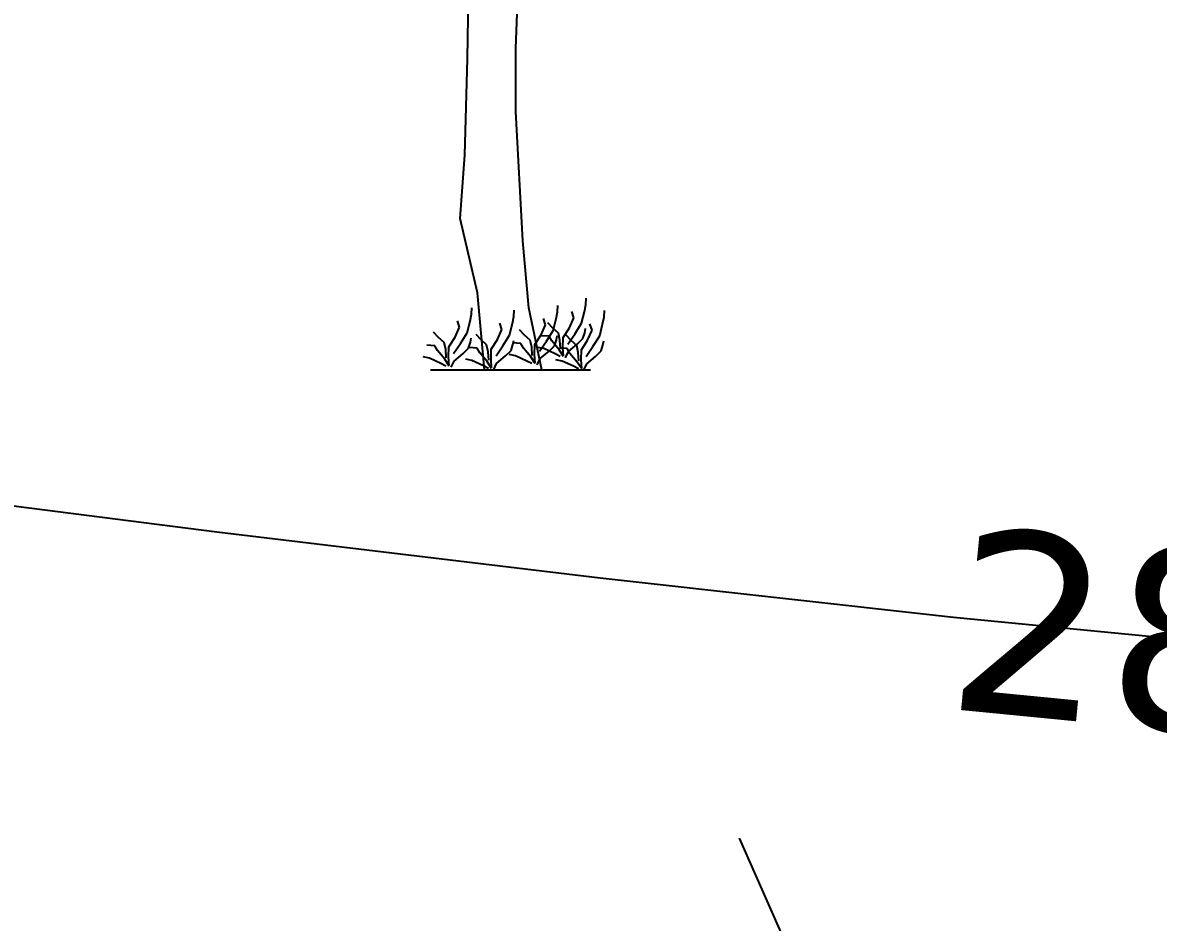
# Model space of a CAD drawing. Header units: millimetres. Extents: x 524954 to 526204, y 9523489 to 9524010.
# Drawn here: x 525806.42 to 525815.69, y 9523724.52 to 9523731.87 of the extents above; entities that cross this region are included whole.
import ezdxf
from ezdxf.enums import TextEntityAlignment as Align

# ---------------------------------------------------------------- set-up
doc = ezdxf.new("R2010")
doc.units = ezdxf.units.MM
doc.linetypes.add('ACAD_ISO12W100', pattern=[21, 12, -3, 0, -3, 0, -3])
for name, color, linetype in [('Arbre', 34, 'ACAD_ISO12W100'), ('CN_10_00', 1, 'Continuous'), ('Cotation Courbes de niveau', 7, 'Continuous'), ('Route - Route de la corniche de Brazzaville - Textes - Arcs', 1, 'Continuous')]:
    doc.layers.add(name, color=color, linetype=linetype)
doc.styles.add('Verdana 1.0', font='verdana.ttf', dxfattribs={"width": 0.99, "height": 1})

# ---------------------------------------------------------------- blocks, each defined once
blk = doc.blocks.new('v088')
at = {"linetype": 'Continuous'}
for p, q in [((0.0445, 2.6247), (0.064, 3.1786)), ((-0.3518, 2.5418), (-0.3436, 3.0457)), ((0.0429, 2.1085), (0.0445, 2.6247)), ((-0.3726, 1.7516), (-0.3518, 2.5418)), ((0.1022, 1.0525), (0.0429, 2.1085)), ((-0.4115, 1.2346), (-0.3726, 1.7516)), ((-0.2683, 0.6281), (-0.4115, 1.2346)), ((0.151, 0.5063), (0.1022, 1.0525)), ((-0.2127, 0), (-0.2683, 0.6281)), ((0.2565, 0), (0.151, 0.5063)), ((-0.6539, 0), (0.6539, 0))]:
    blk.add_line(p, q, dxfattribs=at)
at = {"color": 3, "linetype": 'Continuous'}
for p, q in [((0.6155, 0.5313), (0.6179, 0.5842)), ((-0.3173, 0.4544), (-0.3149, 0.5073)), ((0.0288, 0.4351), (0.0313, 0.488)), ((0.3726, 0.4159), (0.3847, 0.4736)), ((0.3847, 0.4736), (0.3871, 0.5265)), ((0.5169, 0.4255), (0.5001, 0.476)), ((0.5794, 0.3798), (0.6034, 0.4736)), ((0.6034, 0.4736), (0.6155, 0.5313)), ((0.7645, 0.4303), (0.7669, 0.4832)), ((-0.4159, 0.3486), (-0.4327, 0.3991)), ((-0.3534, 0.3029), (-0.3294, 0.3967)), ((-0.3294, 0.3967), (-0.3173, 0.4544)), ((-0.0697, 0.3294), (-0.0865, 0.3798)), ((-0.0072, 0.2837), (0.0168, 0.3774)), ((0.0168, 0.3774), (0.0288, 0.4351)), ((0.2861, 0.3678), (0.2693, 0.4183)), ((0.3462, 0.3414), (0.3053, 0.3847)), ((0.3486, 0.3221), (0.3726, 0.4159)), ((0.4808, 0.3438), (0.5169, 0.4255)), ((0.5241, 0.2909), (0.5794, 0.3798)), ((0.6659, 0.3246), (0.6491, 0.375)), ((0.7285, 0.2789), (0.7525, 0.3726)), ((0.7525, 0.3726), (0.7645, 0.4303)), ((-0.5866, 0.2645), (-0.6275, 0.3077)), ((-0.452, 0.2669), (-0.4159, 0.3486)), ((-0.4087, 0.214), (-0.3534, 0.3029)), ((-0.2404, 0.2452), (-0.2813, 0.2885)), ((-0.1058, 0.2476), (-0.0697, 0.3294)), ((-0.0625, 0.1947), (-0.0072, 0.2837)), ((0.1154, 0.2837), (0.0745, 0.327)), ((0.1611, 0.2428), (0.1154, 0.2837)), ((0.1995, 0.2068), (0.25, 0.2861)), ((0.25, 0.2861), (0.2861, 0.3678)), ((0.3149, 0.2741), (0.25, 0.2789)), ((0.2933, 0.2332), (0.3486, 0.3221)), ((0.3919, 0.3005), (0.3462, 0.3414)), ((0.375, 0.2452), (0.3823, 0.2789)), ((0.4039, 0.2428), (0.3919, 0.3005)), ((0.4303, 0.2645), (0.4808, 0.3438)), ((0.4953, 0.2404), (0.4544, 0.2837)), ((0.4688, 0.2092), (0.5241, 0.2909)), ((0.5914, 0.2548), (0.6058, 0.3029)), ((0.6058, 0.3029), (0.6131, 0.3366)), ((0.6299, 0.2428), (0.6659, 0.3246)), ((0.6732, 0.1899), (0.7285, 0.2789)), ((-0.6179, 0.1971), (-0.6828, 0.2019)), ((-0.5962, 0.1587), (-0.6179, 0.1971)), ((-0.5409, 0.2236), (-0.5866, 0.2645)), ((-0.5289, 0.1659), (-0.5409, 0.2236)), ((-0.5049, 0.1058), (-0.5025, 0.1875)), ((-0.5025, 0.1875), (-0.452, 0.2669)), ((-0.464, 0.1322), (-0.4087, 0.214)), ((-0.3414, 0.1779), (-0.327, 0.226)), ((-0.327, 0.226), (-0.3197, 0.2596)), ((-0.1947, 0.2043), (-0.2404, 0.2452)), ((-0.1827, 0.1467), (-0.1947, 0.2043)), ((-0.1563, 0.1683), (-0.1058, 0.2476)), ((-0.1178, 0.113), (-0.0625, 0.1947)), ((0.0048, 0.1587), (0.0192, 0.2068)), ((0.0192, 0.2068), (0.0264, 0.2404)), ((0.0841, 0.2164), (0.0192, 0.2212)), ((0.1058, 0.1779), (0.0841, 0.2164)), ((0.1731, 0.1851), (0.1611, 0.2428)), ((0.1971, 0.125), (0.1995, 0.2068)), ((0.238, 0.1515), (0.2933, 0.2332)), ((0.3366, 0.2356), (0.3149, 0.2741)), ((0.3149, 0.1515), (0.3606, 0.1971)), ((0.3967, 0.1635), (0.3366, 0.2356)), ((0.3606, 0.1971), (0.375, 0.2452)), ((0.4087, 0.1755), (0.4039, 0.2428)), ((0.4279, 0.1827), (0.4303, 0.2645)), ((0.4736, 0.1491), (0.5457, 0.2092)), ((0.5409, 0.1995), (0.4953, 0.2404)), ((0.5529, 0.1418), (0.5409, 0.1995)), ((0.5457, 0.2092), (0.5914, 0.2548)), ((0.5794, 0.1635), (0.6299, 0.2428)), ((0.6179, 0.1082), (0.6732, 0.1899)), ((0.7405, 0.1539), (0.7549, 0.2019)), ((0.7549, 0.2019), (0.7621, 0.2356)), ((-0.6611, 0.0962), (-0.7116, 0.1058)), ((-0.5674, 0.0529), (-0.6611, 0.0962)), ((-0.5361, 0.0865), (-0.5962, 0.1587)), ((-0.5241, 0.0986), (-0.5289, 0.1659)), ((-0.5001, 0.0361), (-0.5049, 0.1058)), ((-0.4592, 0.0721), (-0.3871, 0.1322)), ((-0.3871, 0.1322), (-0.3414, 0.1779)), ((-0.2717, 0.1779), (-0.3366, 0.1827)), ((-0.25, 0.1394), (-0.2717, 0.1779)), ((-0.1899, 0.0673), (-0.25, 0.1394)), ((-0.1779, 0.0793), (-0.1827, 0.1467)), ((-0.1587, 0.0865), (-0.1563, 0.1683)), ((-0.113, 0.0529), (-0.0409, 0.113)), ((-0.0409, 0.113), (0.0048, 0.1587)), ((0.0409, 0.1154), (-0.0096, 0.125)), ((0.1346, 0.0721), (0.0409, 0.1154)), ((0.1659, 0.1058), (0.1058, 0.1779)), ((0.2019, 0.0505), (0.1659, 0.1058)), ((0.1779, 0.1178), (0.1731, 0.1851)), ((0.2019, 0.0553), (0.1971, 0.125)), ((0.2717, 0.1731), (0.2212, 0.1827)), ((0.2428, 0.0914), (0.3149, 0.1515)), ((0.3654, 0.1298), (0.2717, 0.1731)), ((0.4063, 0.1082), (0.3654, 0.1298)), ((0.4327, 0.1082), (0.3967, 0.1635)), ((0.464, 0.1731), (0.3991, 0.1779)), ((0.4327, 0.113), (0.4279, 0.1827)), ((0.4496, 0.0986), (0.4736, 0.1491)), ((0.4856, 0.1346), (0.464, 0.1731)), ((0.5457, 0.0625), (0.4856, 0.1346)), ((0.5578, 0.0745), (0.5529, 0.1418)), ((0.577, 0.0817), (0.5794, 0.1635)), ((0.6227, 0.0481), (0.6948, 0.1082)), ((0.6948, 0.1082), (0.7405, 0.1539)), ((-0.5265, 0.0313), (-0.5674, 0.0529)), ((-0.5001, 0.0313), (-0.5361, 0.0865)), ((-0.4832, 0.0216), (-0.4592, 0.0721)), ((-0.3149, 0.0769), (-0.3654, 0.0865)), ((-0.2212, 0.0337), (-0.3149, 0.0769)), ((-0.1803, 0.012), (-0.2212, 0.0337)), ((-0.1539, 0.012), (-0.1899, 0.0673)), ((-0.1539, 0.0168), (-0.1587, 0.0865)), ((-0.137, 0.0024), (-0.113, 0.0529)), ((0.1755, 0.0505), (0.1346, 0.0721)), ((0.2188, 0.0409), (0.2428, 0.0914)), ((0.4207, 0.0721), (0.3702, 0.0817)), ((0.5145, 0.0288), (0.4207, 0.0721)), ((0.5554, 0.0072), (0.5145, 0.0288)), ((0.5818, 0.0072), (0.5457, 0.0625)), ((0.5818, 0.012), (0.577, 0.0817)), ((0.5986, -0.0024), (0.6227, 0.0481))]:
    blk.add_line(p, q, dxfattribs=at)

msp = doc.modelspace()

# ---------------------------------------------------------------- linework, layer by layer
at = {"layer": 'CN_10_00', "elevation": 280, "flags": 128}
msp.add_lwpolyline([(525806.108, 9523727.9558), (525808.0043, 9523727.7134), (525811.1315, 9523727.3368), (525814.016, 9523727.0166), (525816.5342, 9523726.7704), (525818.5937, 9523726.6102), (525820.227, 9523726.5245), (525821.498, 9523726.4964), (525822.4704, 9523726.5084), (525823.2078, 9523726.5437), (525823.7741, 9523726.5849), (525824.233, 9523726.6149), (525824.6482, 9523726.6165), (525825.0713, 9523726.577), (525825.5045, 9523726.5008), (525825.6901, 9523726.4562)], dxfattribs=at)
at = {"layer": 'Route - Route de la corniche de Brazzaville - Textes - Arcs'}
msp.add_line((525816.3245, 9523716.0698), (525812.269, 9523725.2105), dxfattribs=at)

# ---------------------------------------------------------------- block references
at = {"layer": 'Arbre'}
msp.add_blockref('v088', (525810.3998, 9523729.0351), dxfattribs=at)

# ---------------------------------------------------------------- texts
at = {"layer": 'Cotation Courbes de niveau', "style": 'Verdana 1.0', "width": 0.99}
msp.add_text('280', height=1.5, rotation=354.41613, dxfattribs=at).set_placement((525815.937, 9523726.8288, 280), align=Align.MIDDLE_CENTER)

doc.saveas('drawing.dxf')
